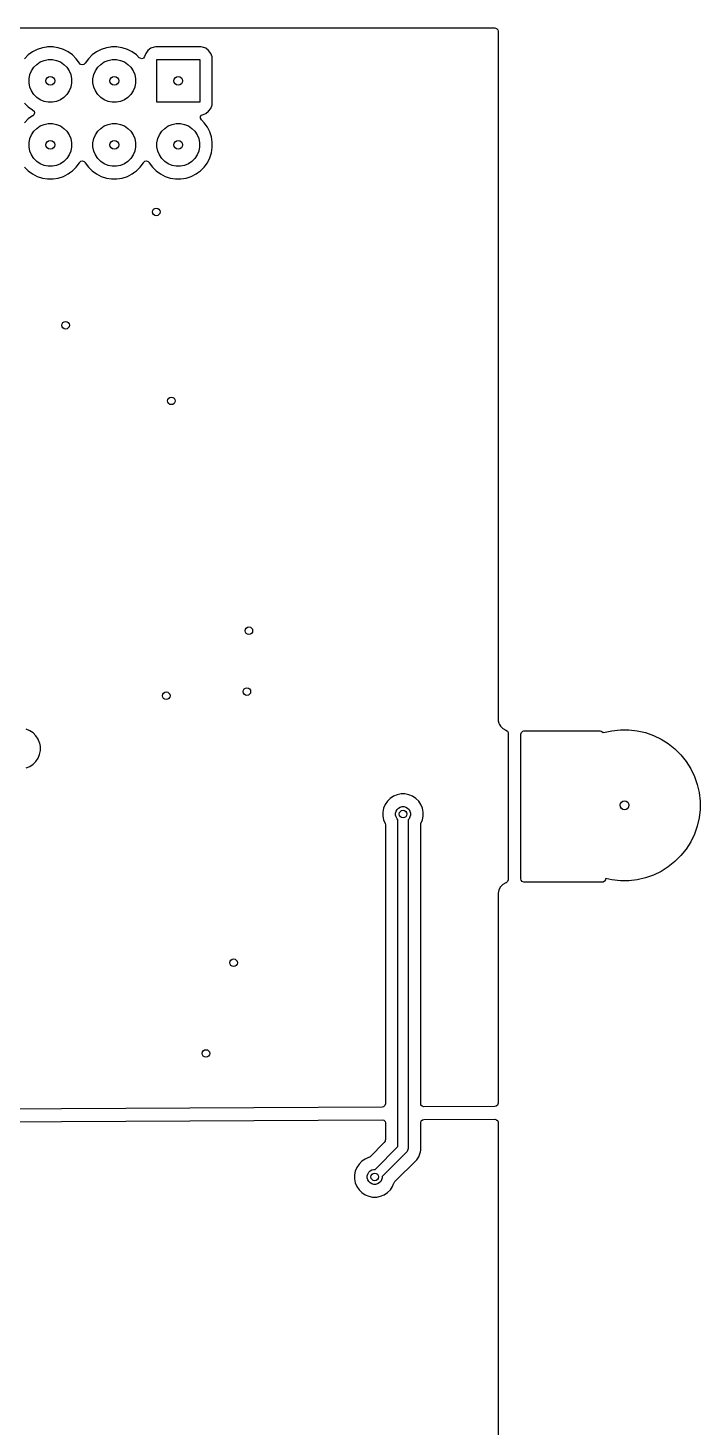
# Model space of a CAD drawing. Header units: inches. Extents: x -1.73 to 1.75, y 0.02 to 4.69.
# Drawn here: x 0.702 to 1.753, y 2.499 to 4.685 of the extents above; entities that cross this region are included whole.
import ezdxf

# ---------------------------------------------------------------- set-up
doc = ezdxf.new("R2010")
doc.units = ezdxf.units.IN
doc.header["$MEASUREMENT"] = 0
doc.layers.add('BLACK', color=250, linetype='CONTINUOUS')

msp = doc.modelspace()

# ---------------------------------------------------------------- linework, layer by layer
at = {"layer": 'BLACK', "linetype": 'CONTINUOUS'}
for p, q in [((-0.801, 4.685), (1.4321, 4.685)), ((1.4321, 4.685), (1.4347, 4.6842)), ((1.4347, 4.6842), (1.4365, 4.6822)), ((1.4365, 4.6822), (1.437, 4.6801)), ((1.437, 4.6801), (1.437, 3.6089)), ((0.7024, 4.6429), (0.6965, 4.637)), ((0.7091, 4.6478), (0.7024, 4.6429)), ((0.7166, 4.6516), (0.7091, 4.6478)), ((0.7246, 4.6542), (0.7166, 4.6516)), ((0.7212, 4.6319), (0.7273, 4.6344)), ((0.7309, 4.6552), (0.7246, 4.6542)), ((0.7273, 4.6344), (0.7337, 4.6357)), ((0.7328, 4.6555), (0.7309, 4.6552)), ((0.7412, 4.6555), (0.7328, 4.6555)), ((0.7337, 4.6357), (0.7403, 4.6357)), ((0.7403, 4.6357), (0.7467, 4.6344)), ((0.7431, 4.6552), (0.7412, 4.6555)), ((0.7495, 4.6542), (0.7431, 4.6552)), ((0.7467, 4.6344), (0.7528, 4.6319)), ((0.7574, 4.6516), (0.7495, 4.6542)), ((0.7495, 4.6542), (0.7495, 4.6542)), ((0.7495, 4.6542), (0.7495, 4.6542)), ((0.7649, 4.6478), (0.7574, 4.6516)), ((0.7574, 4.6516), (0.7574, 4.6516)), ((0.7574, 4.6516), (0.7574, 4.6516)), ((0.7716, 4.6429), (0.7649, 4.6478)), ((0.7776, 4.637), (0.7716, 4.6429)), ((0.7825, 4.6302), (0.7776, 4.637)), ((0.7965, 4.637), (0.7915, 4.6302)), ((0.8024, 4.6429), (0.7965, 4.637)), ((0.8091, 4.6478), (0.8024, 4.6429)), ((0.8166, 4.6516), (0.8091, 4.6478)), ((0.8246, 4.6542), (0.8166, 4.6516)), ((0.8212, 4.6319), (0.8273, 4.6344)), ((0.8309, 4.6552), (0.8246, 4.6542)), ((0.8273, 4.6344), (0.8337, 4.6357)), ((0.8328, 4.6555), (0.8309, 4.6552)), ((0.8412, 4.6555), (0.8328, 4.6555)), ((0.8337, 4.6357), (0.8403, 4.6357)), ((0.8403, 4.6357), (0.8467, 4.6344)), ((0.8431, 4.6552), (0.8412, 4.6555)), ((0.8495, 4.6542), (0.8431, 4.6552)), ((0.8467, 4.6344), (0.8528, 4.6319)), ((0.8574, 4.6516), (0.8495, 4.6542)), ((0.8495, 4.6542), (0.8495, 4.6542)), ((0.8495, 4.6542), (0.8495, 4.6542)), ((0.8649, 4.6478), (0.8574, 4.6516)), ((0.8574, 4.6516), (0.8574, 4.6516)), ((0.8574, 4.6516), (0.8574, 4.6516)), ((0.8716, 4.6429), (0.8649, 4.6478)), ((0.8761, 4.6384), (0.8716, 4.6429)), ((0.8772, 4.6376), (0.8761, 4.6384)), ((0.8799, 4.637), (0.8772, 4.6376)), ((0.8825, 4.638), (0.8799, 4.637)), ((0.8841, 4.6402), (0.8825, 4.638)), ((0.8861, 4.6454), (0.8841, 4.6402)), ((0.8895, 4.6499), (0.8861, 4.6454)), ((0.8861, 4.6454), (0.8861, 4.6454)), ((0.894, 4.6533), (0.8895, 4.6499)), ((0.8895, 4.6499), (0.8895, 4.6499)), ((0.8993, 4.6553), (0.894, 4.6533)), ((0.894, 4.6533), (0.894, 4.6533)), ((0.9017, 4.6555), (0.8993, 4.6553)), ((0.9724, 4.6555), (0.9017, 4.6555)), ((0.9017, 4.6555), (0.9017, 4.6555)), ((0.9035, 4.5689), (0.9035, 4.6358)), ((0.9035, 4.6358), (0.9705, 4.6358)), ((0.9705, 4.6358), (0.9705, 4.5689)), ((0.9747, 4.6553), (0.9724, 4.6555)), ((0.9724, 4.6555), (0.9724, 4.6555)), ((0.9724, 4.6555), (0.9724, 4.6555)), ((0.9724, 4.6555), (0.9724, 4.6555)), ((0.98, 4.6533), (0.9747, 4.6553)), ((0.9747, 4.6553), (0.9747, 4.6553)), ((0.9845, 4.6499), (0.98, 4.6533)), ((0.98, 4.6533), (0.98, 4.6533)), ((0.9879, 4.6454), (0.9845, 4.6499)), ((0.9845, 4.6499), (0.9845, 4.6499)), ((0.9899, 4.6401), (0.9879, 4.6454)), ((0.9879, 4.6454), (0.9879, 4.6454)), ((0.9899, 4.6399), (0.9899, 4.6401)), ((0.9902, 4.6377), (0.9899, 4.6399)), ((0.9902, 4.567), (0.9902, 4.6377)), ((0.705, 4.6121), (0.7075, 4.6181)), ((0.7075, 4.6181), (0.7111, 4.6236)), ((0.7111, 4.6236), (0.7158, 4.6282)), ((0.7158, 4.6282), (0.7212, 4.6319)), ((0.7528, 4.6319), (0.7582, 4.6282)), ((0.7582, 4.6282), (0.7629, 4.6236)), ((0.7629, 4.6236), (0.7665, 4.6181)), ((0.7665, 4.6181), (0.769, 4.6121)), ((0.7827, 4.6299), (0.7825, 4.6302)), ((0.7825, 4.6302), (0.7825, 4.6302)), ((0.7825, 4.6302), (0.7825, 4.6302)), ((0.7842, 4.6281), (0.7827, 4.6299)), ((0.7868, 4.6272), (0.7842, 4.6281)), ((0.7895, 4.6279), (0.7868, 4.6272)), ((0.7914, 4.6299), (0.7895, 4.6279)), ((0.7915, 4.6302), (0.7914, 4.6299)), ((0.805, 4.6121), (0.8075, 4.6181)), ((0.8075, 4.6181), (0.8111, 4.6236)), ((0.8111, 4.6236), (0.8158, 4.6282)), ((0.8158, 4.6282), (0.8212, 4.6319)), ((0.8528, 4.6319), (0.8582, 4.6282)), ((0.8582, 4.6282), (0.8629, 4.6236)), ((0.8629, 4.6236), (0.8665, 4.6181)), ((0.8665, 4.6181), (0.869, 4.6121)), ((0.7037, 4.6056), (0.705, 4.6121)), ((0.7037, 4.5991), (0.7037, 4.6056)), ((0.705, 4.5926), (0.7037, 4.5991)), ((0.7075, 4.5866), (0.705, 4.5926)), ((0.769, 4.5926), (0.7665, 4.5866)), ((0.769, 4.6121), (0.7703, 4.6056)), ((0.7703, 4.5991), (0.769, 4.5926)), ((0.7703, 4.6056), (0.7703, 4.5991)), ((0.8037, 4.6056), (0.805, 4.6121)), ((0.8037, 4.5991), (0.8037, 4.6056)), ((0.805, 4.5926), (0.8037, 4.5991)), ((0.8075, 4.5866), (0.805, 4.5926)), ((0.869, 4.5926), (0.8665, 4.5866)), ((0.869, 4.6121), (0.8703, 4.6056)), ((0.8703, 4.5991), (0.869, 4.5926)), ((0.8703, 4.6056), (0.8703, 4.5991)), ((0.7111, 4.5811), (0.7075, 4.5866)), ((0.7158, 4.5765), (0.7111, 4.5811)), ((0.7212, 4.5728), (0.7158, 4.5765)), ((0.7273, 4.5703), (0.7212, 4.5728)), ((0.7337, 4.5691), (0.7273, 4.5703)), ((0.7403, 4.5691), (0.7337, 4.5691)), ((0.7467, 4.5703), (0.7403, 4.5691)), ((0.7528, 4.5728), (0.7467, 4.5703)), ((0.7582, 4.5765), (0.7528, 4.5728)), ((0.7629, 4.5811), (0.7582, 4.5765)), ((0.7665, 4.5866), (0.7629, 4.5811)), ((0.8111, 4.5811), (0.8075, 4.5866)), ((0.8158, 4.5765), (0.8111, 4.5811)), ((0.8212, 4.5728), (0.8158, 4.5765)), ((0.8273, 4.5703), (0.8212, 4.5728)), ((0.8337, 4.5691), (0.8273, 4.5703)), ((0.8403, 4.5691), (0.8337, 4.5691)), ((0.8467, 4.5703), (0.8403, 4.5691)), ((0.8528, 4.5728), (0.8467, 4.5703)), ((0.8582, 4.5765), (0.8528, 4.5728)), ((0.8629, 4.5811), (0.8582, 4.5765)), ((0.8665, 4.5866), (0.8629, 4.5811)), ((0.9705, 4.5689), (0.9035, 4.5689)), ((0.6965, 4.5677), (0.7024, 4.5618)), ((0.7024, 4.5618), (0.7091, 4.5569)), ((0.7091, 4.5478), (0.7024, 4.5429)), ((0.7091, 4.5569), (0.7091, 4.5569)), ((0.7091, 4.5569), (0.7091, 4.5569)), ((0.7091, 4.5569), (0.7095, 4.5567)), ((0.7095, 4.548), (0.7091, 4.5478)), ((0.7095, 4.5567), (0.7115, 4.5548)), ((0.7113, 4.5495), (0.7095, 4.548)), ((0.7121, 4.5522), (0.7113, 4.5495)), ((0.7115, 4.5548), (0.7121, 4.5522)), ((0.972, 4.5466), (0.9736, 4.5488)), ((0.9736, 4.5488), (0.9748, 4.5495)), ((0.9748, 4.5495), (0.98, 4.5514)), ((0.98, 4.5514), (0.9845, 4.5548)), ((0.9845, 4.5548), (0.9879, 4.5594)), ((0.9879, 4.5594), (0.9899, 4.5647)), ((0.9899, 4.5647), (0.9902, 4.567)), ((0.7024, 4.5429), (0.6965, 4.537)), ((0.7111, 4.5236), (0.7158, 4.5282)), ((0.7158, 4.5282), (0.7212, 4.5319)), ((0.7212, 4.5319), (0.7273, 4.5344)), ((0.7273, 4.5344), (0.7337, 4.5357)), ((0.7337, 4.5357), (0.7403, 4.5357)), ((0.7403, 4.5357), (0.7467, 4.5344)), ((0.7467, 4.5344), (0.7528, 4.5319)), ((0.7528, 4.5319), (0.7582, 4.5282)), ((0.7582, 4.5282), (0.7629, 4.5236)), ((0.8111, 4.5236), (0.8158, 4.5282)), ((0.8158, 4.5282), (0.8212, 4.5319)), ((0.8212, 4.5319), (0.8273, 4.5344)), ((0.8273, 4.5344), (0.8337, 4.5357)), ((0.8337, 4.5357), (0.8403, 4.5357)), ((0.8403, 4.5357), (0.8467, 4.5344)), ((0.8467, 4.5344), (0.8528, 4.5319)), ((0.8528, 4.5319), (0.8582, 4.5282)), ((0.8582, 4.5282), (0.8629, 4.5236)), ((0.9111, 4.5236), (0.9158, 4.5282)), ((0.9158, 4.5282), (0.9212, 4.5319)), ((0.9212, 4.5319), (0.9273, 4.5344)), ((0.9273, 4.5344), (0.9337, 4.5357)), ((0.9337, 4.5357), (0.9403, 4.5357)), ((0.9403, 4.5357), (0.9467, 4.5344)), ((0.9467, 4.5344), (0.9528, 4.5319)), ((0.9528, 4.5319), (0.9582, 4.5282)), ((0.9582, 4.5282), (0.9629, 4.5236)), ((0.9718, 4.5439), (0.972, 4.5466)), ((0.9731, 4.5415), (0.9718, 4.5439)), ((0.9776, 4.537), (0.9731, 4.5415)), ((0.9825, 4.5302), (0.9776, 4.537)), ((0.9863, 4.5228), (0.9825, 4.5302)), ((0.9825, 4.5302), (0.9825, 4.5302)), ((0.9825, 4.5302), (0.9825, 4.5302)), ((0.7037, 4.5056), (0.705, 4.5121)), ((0.7037, 4.4991), (0.7037, 4.5056)), ((0.705, 4.5121), (0.7075, 4.5181)), ((0.7075, 4.5181), (0.7111, 4.5236)), ((0.7629, 4.5236), (0.7665, 4.5181)), ((0.7665, 4.5181), (0.769, 4.5121)), ((0.769, 4.5121), (0.7703, 4.5056)), ((0.7703, 4.5056), (0.7703, 4.4991)), ((0.8037, 4.5056), (0.805, 4.5121)), ((0.8037, 4.4991), (0.8037, 4.5056)), ((0.805, 4.5121), (0.8075, 4.5181)), ((0.8075, 4.5181), (0.8111, 4.5236)), ((0.8629, 4.5236), (0.8665, 4.5181)), ((0.8665, 4.5181), (0.869, 4.5121)), ((0.869, 4.5121), (0.8703, 4.5056)), ((0.8703, 4.5056), (0.8703, 4.4991)), ((0.9037, 4.5056), (0.905, 4.5121)), ((0.9037, 4.4991), (0.9037, 4.5056)), ((0.905, 4.5121), (0.9075, 4.5181)), ((0.9075, 4.5181), (0.9111, 4.5236)), ((0.9629, 4.5236), (0.9665, 4.5181)), ((0.9665, 4.5181), (0.969, 4.5121)), ((0.969, 4.5121), (0.9703, 4.5056)), ((0.9703, 4.5056), (0.9703, 4.4991)), ((0.9889, 4.5148), (0.9863, 4.5228)), ((0.9902, 4.5065), (0.9889, 4.5148)), ((0.9902, 4.4982), (0.9902, 4.5065)), ((0.705, 4.4926), (0.7037, 4.4991)), ((0.7075, 4.4866), (0.705, 4.4926)), ((0.7111, 4.4811), (0.7075, 4.4866)), ((0.7665, 4.4866), (0.7629, 4.4811)), ((0.769, 4.4926), (0.7665, 4.4866)), ((0.7703, 4.4991), (0.769, 4.4926)), ((0.805, 4.4926), (0.8037, 4.4991)), ((0.8075, 4.4866), (0.805, 4.4926)), ((0.8111, 4.4811), (0.8075, 4.4866)), ((0.8665, 4.4866), (0.8629, 4.4811)), ((0.869, 4.4926), (0.8665, 4.4866)), ((0.8703, 4.4991), (0.869, 4.4926)), ((0.905, 4.4926), (0.9037, 4.4991)), ((0.9075, 4.4866), (0.905, 4.4926)), ((0.9111, 4.4811), (0.9075, 4.4866)), ((0.9665, 4.4866), (0.9629, 4.4811)), ((0.969, 4.4926), (0.9665, 4.4866)), ((0.9703, 4.4991), (0.969, 4.4926)), ((0.9825, 4.4745), (0.9863, 4.482)), ((0.9863, 4.482), (0.9889, 4.4899)), ((0.9889, 4.4899), (0.9902, 4.4982)), ((0.6965, 4.4677), (0.7024, 4.4618)), ((0.7024, 4.4618), (0.7091, 4.4569)), ((0.7158, 4.4765), (0.7111, 4.4811)), ((0.7212, 4.4728), (0.7158, 4.4765)), ((0.7273, 4.4703), (0.7212, 4.4728)), ((0.7337, 4.4691), (0.7273, 4.4703)), ((0.7403, 4.4691), (0.7337, 4.4691)), ((0.7467, 4.4703), (0.7403, 4.4691)), ((0.7528, 4.4728), (0.7467, 4.4703)), ((0.7582, 4.4765), (0.7528, 4.4728)), ((0.7629, 4.4811), (0.7582, 4.4765)), ((0.767, 4.4585), (0.7716, 4.4618)), ((0.7716, 4.4618), (0.7776, 4.4677)), ((0.7716, 4.4618), (0.7716, 4.4618)), ((0.7716, 4.4618), (0.7716, 4.4618)), ((0.7776, 4.4677), (0.7825, 4.4745)), ((0.7776, 4.4677), (0.7776, 4.4677)), ((0.7776, 4.4677), (0.7776, 4.4677)), ((0.7825, 4.4745), (0.7827, 4.4748)), ((0.7825, 4.4745), (0.7825, 4.4745)), ((0.7825, 4.4745), (0.7825, 4.4745)), ((0.7827, 4.4748), (0.7845, 4.4768)), ((0.7845, 4.4768), (0.7872, 4.4775)), ((0.7872, 4.4775), (0.7898, 4.4766)), ((0.7898, 4.4766), (0.7914, 4.4748)), ((0.7914, 4.4748), (0.7915, 4.4745)), ((0.7915, 4.4745), (0.7965, 4.4677)), ((0.7965, 4.4677), (0.8024, 4.4618)), ((0.8024, 4.4618), (0.8091, 4.4569)), ((0.8158, 4.4765), (0.8111, 4.4811)), ((0.8212, 4.4728), (0.8158, 4.4765)), ((0.8273, 4.4703), (0.8212, 4.4728)), ((0.8337, 4.4691), (0.8273, 4.4703)), ((0.8403, 4.4691), (0.8337, 4.4691)), ((0.8467, 4.4703), (0.8403, 4.4691)), ((0.8528, 4.4728), (0.8467, 4.4703)), ((0.8582, 4.4765), (0.8528, 4.4728)), ((0.8629, 4.4811), (0.8582, 4.4765)), ((0.867, 4.4585), (0.8716, 4.4618)), ((0.8716, 4.4618), (0.8776, 4.4677)), ((0.8716, 4.4618), (0.8716, 4.4618)), ((0.8716, 4.4618), (0.8716, 4.4618)), ((0.8776, 4.4677), (0.8825, 4.4745)), ((0.8776, 4.4677), (0.8776, 4.4677)), ((0.8776, 4.4677), (0.8776, 4.4677)), ((0.8825, 4.4745), (0.8827, 4.4748)), ((0.8825, 4.4745), (0.8825, 4.4745)), ((0.8825, 4.4745), (0.8825, 4.4745)), ((0.8827, 4.4748), (0.8845, 4.4768)), ((0.8845, 4.4768), (0.8872, 4.4775)), ((0.8872, 4.4775), (0.8898, 4.4766)), ((0.8898, 4.4766), (0.8914, 4.4748)), ((0.8914, 4.4748), (0.8915, 4.4745)), ((0.8915, 4.4745), (0.8965, 4.4677)), ((0.8965, 4.4677), (0.9024, 4.4618)), ((0.9024, 4.4618), (0.9091, 4.4569)), ((0.9158, 4.4765), (0.9111, 4.4811)), ((0.9212, 4.4728), (0.9158, 4.4765)), ((0.9273, 4.4703), (0.9212, 4.4728)), ((0.9337, 4.4691), (0.9273, 4.4703)), ((0.9403, 4.4691), (0.9337, 4.4691)), ((0.9467, 4.4703), (0.9403, 4.4691)), ((0.9528, 4.4728), (0.9467, 4.4703)), ((0.9582, 4.4765), (0.9528, 4.4728)), ((0.9629, 4.4811), (0.9582, 4.4765)), ((0.967, 4.4585), (0.9716, 4.4618)), ((0.9716, 4.4618), (0.9776, 4.4677)), ((0.9716, 4.4618), (0.9716, 4.4618)), ((0.9716, 4.4618), (0.9716, 4.4618)), ((0.9776, 4.4677), (0.9825, 4.4745)), ((0.9776, 4.4677), (0.9776, 4.4677)), ((0.9776, 4.4677), (0.9776, 4.4677)), ((0.9825, 4.4745), (0.9825, 4.4745)), ((0.9825, 4.4745), (0.9825, 4.4745)), ((0.7091, 4.4569), (0.7091, 4.4569)), ((0.7091, 4.4569), (0.7091, 4.4569)), ((0.7091, 4.4569), (0.7166, 4.4531)), ((0.7166, 4.4531), (0.7246, 4.4505)), ((0.7246, 4.4505), (0.7328, 4.4492)), ((0.7328, 4.4492), (0.7328, 4.4492)), ((0.7328, 4.4492), (0.7412, 4.4492)), ((0.7412, 4.4492), (0.7495, 4.4505)), ((0.7412, 4.4492), (0.7412, 4.4492)), ((0.7495, 4.4505), (0.7574, 4.4531)), ((0.7574, 4.4531), (0.7649, 4.4569)), ((0.7649, 4.4569), (0.767, 4.4585)), ((0.8091, 4.4569), (0.8091, 4.4569)), ((0.8091, 4.4569), (0.8091, 4.4569)), ((0.8091, 4.4569), (0.8166, 4.4531)), ((0.8166, 4.4531), (0.8246, 4.4505)), ((0.8246, 4.4505), (0.8328, 4.4492)), ((0.8328, 4.4492), (0.8328, 4.4492)), ((0.8328, 4.4492), (0.8412, 4.4492)), ((0.8412, 4.4492), (0.8495, 4.4505)), ((0.8412, 4.4492), (0.8412, 4.4492)), ((0.8495, 4.4505), (0.8574, 4.4531)), ((0.8574, 4.4531), (0.8649, 4.4569)), ((0.8649, 4.4569), (0.867, 4.4585)), ((0.9091, 4.4569), (0.9091, 4.4569)), ((0.9091, 4.4569), (0.9091, 4.4569)), ((0.9091, 4.4569), (0.9166, 4.4531)), ((0.9166, 4.4531), (0.9246, 4.4505)), ((0.9246, 4.4505), (0.9328, 4.4492)), ((0.9328, 4.4492), (0.9328, 4.4492)), ((0.9328, 4.4492), (0.9412, 4.4492)), ((0.9412, 4.4492), (0.9495, 4.4505)), ((0.9412, 4.4492), (0.9412, 4.4492)), ((0.9495, 4.4505), (0.9574, 4.4531)), ((0.9574, 4.4531), (0.9649, 4.4569)), ((0.9649, 4.4569), (0.967, 4.4585)), ((1.437, 3.6089), (1.437, 3.6037)), ((0.7049, 3.587), (0.6992, 3.5894)), ((0.7101, 3.5835), (0.7049, 3.587)), ((0.7049, 3.587), (0.7049, 3.587)), ((1.437, 3.6037), (1.4373, 3.6024)), ((1.4373, 3.6024), (1.4383, 3.5987)), ((1.4383, 3.5987), (1.4395, 3.5967)), ((1.4395, 3.5967), (1.4409, 3.5942)), ((1.4409, 3.5942), (1.4446, 3.5905)), ((1.4446, 3.5905), (1.4491, 3.5879)), ((1.4491, 3.5879), (1.4491, 3.5879)), ((1.4491, 3.5879), (1.4492, 3.5879)), ((1.4492, 3.5879), (1.4494, 3.5878)), ((1.4494, 3.5878), (1.4494, 3.5878)), ((1.4494, 3.5878), (1.4515, 3.5865)), ((1.4515, 3.5865), (1.4527, 3.584)), ((1.4734, 3.5844), (1.4755, 3.5862)), ((1.4755, 3.5862), (1.4775, 3.5866)), ((1.4775, 3.5866), (1.5963, 3.5866)), ((1.5963, 3.5866), (1.5976, 3.5864)), ((1.5976, 3.5864), (1.5982, 3.5862)), ((1.5982, 3.5862), (1.6006, 3.5847)), ((1.6021, 3.584), (1.6151, 3.5869)), ((1.6151, 3.5869), (1.6282, 3.5884)), ((1.6282, 3.5884), (1.6415, 3.5884)), ((1.6415, 3.5884), (1.6546, 3.5869)), ((1.6546, 3.5869), (1.6675, 3.584)), ((0.7145, 3.5791), (0.7101, 3.5835)), ((0.7101, 3.5835), (0.7101, 3.5835)), ((0.7179, 3.574), (0.7145, 3.5791)), ((0.7145, 3.5791), (0.7145, 3.5791)), ((0.7203, 3.5682), (0.7179, 3.574)), ((0.7179, 3.574), (0.7179, 3.574)), ((0.7205, 3.5673), (0.7203, 3.5682)), ((0.7203, 3.5682), (0.7203, 3.5682)), ((0.7215, 3.5622), (0.7205, 3.5673)), ((1.4527, 3.584), (1.4528, 3.5832)), ((1.4528, 3.5832), (1.4528, 3.3538)), ((1.4727, 3.5817), (1.4734, 3.5844)), ((1.4727, 3.3553), (1.4727, 3.5817)), ((1.6006, 3.5847), (1.6006, 3.5847)), ((1.6006, 3.5847), (1.6006, 3.5847)), ((1.6006, 3.5847), (1.6011, 3.5836)), ((1.6011, 3.5836), (1.6021, 3.584)), ((1.6675, 3.584), (1.68, 3.5796)), ((1.68, 3.5796), (1.692, 3.5738)), ((1.692, 3.5738), (1.7032, 3.5668)), ((1.7032, 3.5668), (1.7135, 3.5585)), ((0.7145, 3.539), (0.7179, 3.5441)), ((0.7179, 3.5441), (0.7203, 3.5499)), ((0.7203, 3.5499), (0.7215, 3.556)), ((0.7215, 3.556), (0.7215, 3.5622)), ((0.7215, 3.5622), (0.7215, 3.5622)), ((0.7215, 3.5622), (0.7215, 3.5622)), ((1.7135, 3.5585), (1.7229, 3.5492)), ((1.7229, 3.5492), (1.7312, 3.5388)), ((0.6992, 3.5288), (0.7049, 3.5311)), ((0.7049, 3.5311), (0.7101, 3.5346)), ((0.7101, 3.5346), (0.7145, 3.539)), ((1.7312, 3.5388), (1.7382, 3.5276)), ((1.7382, 3.5276), (1.744, 3.5157)), ((1.744, 3.5157), (1.7483, 3.5032)), ((1.7483, 3.5032), (1.7513, 3.4903)), ((1.2639, 3.4768), (1.2605, 3.4716)), ((1.2683, 3.4812), (1.2639, 3.4768)), ((1.2639, 3.4768), (1.2639, 3.4768)), ((1.2735, 3.4846), (1.2683, 3.4812)), ((1.2683, 3.4812), (1.2683, 3.4812)), ((1.2792, 3.487), (1.2735, 3.4846)), ((1.2735, 3.4846), (1.2735, 3.4846)), ((1.2853, 3.4882), (1.2792, 3.487)), ((1.2792, 3.487), (1.2792, 3.487)), ((1.2915, 3.4882), (1.2853, 3.4882)), ((1.2853, 3.4882), (1.2853, 3.4882)), ((1.2976, 3.487), (1.2915, 3.4882)), ((1.2915, 3.4882), (1.2915, 3.4882)), ((1.3033, 3.4846), (1.2976, 3.487)), ((1.2976, 3.487), (1.2976, 3.487)), ((1.3085, 3.4812), (1.3033, 3.4846)), ((1.3033, 3.4846), (1.3033, 3.4846)), ((1.3129, 3.4768), (1.3085, 3.4812)), ((1.3085, 3.4812), (1.3085, 3.4812)), ((1.3163, 3.4716), (1.3129, 3.4768)), ((1.3129, 3.4768), (1.3129, 3.4768)), ((1.7513, 3.4903), (1.7528, 3.4771)), ((1.7528, 3.4771), (1.7528, 3.4638)), ((1.2581, 3.4659), (1.2569, 3.4598)), ((1.2569, 3.4598), (1.2569, 3.4536)), ((1.2605, 3.4716), (1.2581, 3.4659)), ((1.2581, 3.4659), (1.2581, 3.4659)), ((1.2605, 3.4716), (1.2605, 3.4716)), ((1.2767, 3.4582), (1.2775, 3.4612)), ((1.2767, 3.4552), (1.2767, 3.4582)), ((1.2775, 3.4522), (1.2767, 3.4552)), ((1.2775, 3.4612), (1.279, 3.4639)), ((1.279, 3.4639), (1.2812, 3.4661)), ((1.2812, 3.4661), (1.2839, 3.4676)), ((1.2839, 3.4676), (1.2869, 3.4684)), ((1.2869, 3.4684), (1.29, 3.4684)), ((1.29, 3.4684), (1.2929, 3.4676)), ((1.2929, 3.4676), (1.2956, 3.4661)), ((1.2956, 3.4661), (1.2978, 3.4639)), ((1.2978, 3.4639), (1.2993, 3.4612)), ((1.2993, 3.4612), (1.3001, 3.4582)), ((1.3001, 3.4552), (1.2993, 3.4522)), ((1.3001, 3.4582), (1.3001, 3.4552)), ((1.3164, 3.4716), (1.3163, 3.4716)), ((1.3163, 3.4716), (1.3163, 3.4716)), ((1.3187, 3.4659), (1.3164, 3.4716)), ((1.3199, 3.4598), (1.3187, 3.4659)), ((1.3187, 3.4659), (1.3187, 3.4659)), ((1.3199, 3.4536), (1.3199, 3.4598)), ((1.3199, 3.4598), (1.3199, 3.4598)), ((1.3199, 3.4598), (1.3199, 3.4598)), ((1.7528, 3.4638), (1.7513, 3.4507)), ((1.2569, 3.4536), (1.2581, 3.4475)), ((1.2581, 3.4475), (1.2581, 3.4475)), ((1.2581, 3.4475), (1.2605, 3.4418)), ((1.2605, 3.4418), (1.2608, 3.4399)), ((1.2608, 3.4399), (1.2608, 3.0039)), ((1.279, 3.4495), (1.2775, 3.4522)), ((1.2805, 3.448), (1.279, 3.4495)), ((1.2805, 2.9373), (1.2805, 3.448)), ((1.2978, 3.4495), (1.2963, 3.448)), ((1.2963, 3.448), (1.2963, 2.9341)), ((1.2993, 3.4522), (1.2978, 3.4495)), ((1.316, 3.4399), (1.3164, 3.4418)), ((1.316, 3.0042), (1.316, 3.4399)), ((1.3164, 3.4418), (1.3187, 3.4475)), ((1.3187, 3.4475), (1.3199, 3.4536)), ((1.3187, 3.4475), (1.3187, 3.4475)), ((1.7483, 3.4378), (1.744, 3.4253)), ((1.7513, 3.4507), (1.7483, 3.4378)), ((1.7382, 3.4133), (1.7312, 3.4021)), ((1.744, 3.4253), (1.7382, 3.4133)), ((1.7229, 3.3918), (1.7135, 3.3824)), ((1.7312, 3.4021), (1.7229, 3.3918)), ((1.692, 3.3671), (1.68, 3.3614)), ((1.7032, 3.3741), (1.692, 3.3671)), ((1.7135, 3.3824), (1.7032, 3.3741)), ((1.4446, 3.3465), (1.4409, 3.3428)), ((1.4491, 3.3491), (1.4446, 3.3465)), ((1.4446, 3.3465), (1.4446, 3.3465)), ((1.4499, 3.3494), (1.4491, 3.3491)), ((1.4491, 3.3491), (1.4491, 3.3491)), ((1.452, 3.3512), (1.4499, 3.3494)), ((1.4528, 3.3538), (1.452, 3.3512)), ((1.4731, 3.3533), (1.4727, 3.3553)), ((1.4749, 3.3512), (1.4731, 3.3533)), ((1.4775, 3.3504), (1.4749, 3.3512)), ((1.6, 3.3504), (1.4775, 3.3504)), ((1.6011, 3.3505), (1.6, 3.3504)), ((1.6014, 3.3506), (1.6011, 3.3505)), ((1.6011, 3.3505), (1.6011, 3.3505)), ((1.6036, 3.3517), (1.6014, 3.3506)), ((1.6051, 3.3541), (1.6036, 3.3518)), ((1.6036, 3.3518), (1.6036, 3.3517)), ((1.6052, 3.3547), (1.6051, 3.3541)), ((1.6054, 3.3561), (1.6052, 3.3547)), ((1.6151, 3.354), (1.6054, 3.3562)), ((1.6054, 3.3562), (1.6054, 3.3561)), ((1.6282, 3.3525), (1.6151, 3.354)), ((1.6415, 3.3525), (1.6282, 3.3525)), ((1.6546, 3.354), (1.6415, 3.3525)), ((1.6675, 3.357), (1.6546, 3.354)), ((1.68, 3.3614), (1.6675, 3.357)), ((1.4383, 3.3383), (1.437, 3.3333)), ((1.437, 3.3333), (1.437, 3.0048)), ((1.4409, 3.3428), (1.4383, 3.3383)), ((1.4409, 3.3428), (1.4409, 3.3428)), ((1.256, 2.999), (-0.7972, 2.9882)), ((1.258, 2.9994), (1.256, 2.999)), ((1.2601, 3.0012), (1.258, 2.9994)), ((1.2608, 3.0039), (1.2601, 3.0012)), ((1.3164, 3.0021), (1.316, 3.0042)), ((1.3183, 3.0001), (1.3164, 3.0021)), ((1.3209, 2.9993), (1.3183, 3.0001)), ((1.4321, 2.9999), (1.3209, 2.9993)), ((1.4341, 3.0003), (1.4321, 2.9999)), ((1.4362, 3.0021), (1.4341, 3.0003)), ((1.437, 3.0048), (1.4362, 3.0021)), ((-0.7971, 2.9683), (1.2559, 2.9791)), ((1.2559, 2.9791), (1.2586, 2.9783)), ((1.2586, 2.9783), (1.2604, 2.9762)), ((1.2604, 2.9762), (1.2608, 2.9742)), ((1.2608, 2.9742), (1.2608, 2.9482)), ((1.316, 2.9745), (1.3168, 2.9772)), ((1.316, 2.9314), (1.316, 2.9745)), ((1.3168, 2.9772), (1.3189, 2.979)), ((1.3189, 2.979), (1.3209, 2.9794)), ((1.3209, 2.9794), (1.321, 2.9794)), ((1.321, 2.9794), (1.4321, 2.98)), ((1.321, 2.9794), (1.321, 2.9794)), ((1.4321, 2.98), (1.4347, 2.9792)), ((1.4347, 2.9792), (1.4365, 2.9772)), ((1.4365, 2.9772), (1.437, 2.9751)), ((1.437, 2.9751), (1.437, 1.478)), ((1.2591, 2.9438), (1.2368, 2.9214)), ((1.2447, 2.9015), (1.2805, 2.9373)), ((1.2604, 2.9459), (1.2591, 2.9438)), ((1.2606, 2.9469), (1.2604, 2.9459)), ((1.2608, 2.9482), (1.2606, 2.9469)), ((1.295, 2.9297), (1.294, 2.9285)), ((1.2961, 2.9326), (1.295, 2.9297)), ((1.2963, 2.9341), (1.2961, 2.9326)), ((1.3155, 2.9289), (1.316, 2.9314)), ((1.2196, 2.9099), (1.2162, 2.9047)), ((1.224, 2.9142), (1.2196, 2.9099)), ((1.2196, 2.9099), (1.2196, 2.9099)), ((1.2196, 2.9099), (1.2196, 2.9099)), ((1.2292, 2.9177), (1.224, 2.9142)), ((1.224, 2.9142), (1.224, 2.9142)), ((1.224, 2.9142), (1.224, 2.9142)), ((1.2344, 2.9199), (1.2292, 2.9177)), ((1.2292, 2.9177), (1.2292, 2.9177)), ((1.2352, 2.9203), (1.2344, 2.9199)), ((1.236, 2.9208), (1.2352, 2.9203)), ((1.2368, 2.9214), (1.236, 2.9208)), ((1.294, 2.9285), (1.2558, 2.8903)), ((1.2758, 2.8824), (1.3098, 2.9165)), ((1.3098, 2.9165), (1.3129, 2.921)), ((1.3129, 2.921), (1.3149, 2.926)), ((1.3149, 2.926), (1.3155, 2.9289)), ((1.2138, 2.899), (1.2126, 2.8929)), ((1.2126, 2.8929), (1.2126, 2.8929)), ((1.2126, 2.8929), (1.2126, 2.8867)), ((1.2126, 2.8867), (1.2126, 2.8867)), ((1.2126, 2.8867), (1.2126, 2.8867)), ((1.2126, 2.8867), (1.2138, 2.8806)), ((1.2162, 2.9047), (1.2138, 2.899)), ((1.2138, 2.899), (1.2138, 2.899)), ((1.2162, 2.9047), (1.2162, 2.9047)), ((1.2162, 2.9047), (1.2162, 2.9047)), ((1.2324, 2.8913), (1.2332, 2.8943)), ((1.2324, 2.8882), (1.2324, 2.8913)), ((1.2332, 2.8852), (1.2324, 2.8882)), ((1.2332, 2.8943), (1.2347, 2.897)), ((1.2347, 2.897), (1.2369, 2.8991)), ((1.2369, 2.8991), (1.2396, 2.9007)), ((1.2396, 2.9007), (1.2426, 2.9015)), ((1.2426, 2.9015), (1.2447, 2.9015)), ((1.2558, 2.8882), (1.255, 2.8852)), ((1.2558, 2.8903), (1.2558, 2.8882)), ((1.2138, 2.8806), (1.2138, 2.8806)), ((1.2138, 2.8806), (1.2162, 2.8748)), ((1.2162, 2.8748), (1.2162, 2.8748)), ((1.2162, 2.8748), (1.2162, 2.8748)), ((1.2162, 2.8748), (1.2196, 2.8697)), ((1.2196, 2.8697), (1.2196, 2.8697)), ((1.2196, 2.8697), (1.2196, 2.8697)), ((1.2196, 2.8697), (1.224, 2.8653)), ((1.224, 2.8653), (1.224, 2.8653)), ((1.224, 2.8653), (1.224, 2.8653)), ((1.224, 2.8653), (1.2292, 2.8618)), ((1.2347, 2.8826), (1.2332, 2.8852)), ((1.2369, 2.8804), (1.2347, 2.8826)), ((1.2396, 2.8789), (1.2369, 2.8804)), ((1.2426, 2.8781), (1.2396, 2.8789)), ((1.2456, 2.8781), (1.2426, 2.8781)), ((1.2486, 2.8789), (1.2456, 2.8781)), ((1.2513, 2.8804), (1.2486, 2.8789)), ((1.2535, 2.8826), (1.2513, 2.8804)), ((1.255, 2.8852), (1.2535, 2.8826)), ((1.259, 2.8618), (1.2642, 2.8653)), ((1.2642, 2.8653), (1.2686, 2.8697)), ((1.2686, 2.8697), (1.272, 2.8748)), ((1.272, 2.8749), (1.2721, 2.875)), ((1.272, 2.8748), (1.272, 2.8749)), ((1.272, 2.8748), (1.272, 2.8748)), ((1.272, 2.8748), (1.272, 2.8748)), ((1.2721, 2.875), (1.2737, 2.8788)), ((1.2737, 2.8788), (1.2739, 2.8794)), ((1.2739, 2.8794), (1.274, 2.8795)), ((1.274, 2.8795), (1.2742, 2.8801)), ((1.2742, 2.8801), (1.2746, 2.8809)), ((1.2746, 2.8809), (1.2752, 2.8817)), ((1.2752, 2.8817), (1.2758, 2.8824)), ((1.2292, 2.8618), (1.2292, 2.8618)), ((1.2292, 2.8618), (1.2349, 2.8595)), ((1.2349, 2.8595), (1.2349, 2.8595)), ((1.2349, 2.8595), (1.2407, 2.8583)), ((1.2407, 2.8583), (1.2408, 2.8583)), ((1.2408, 2.8583), (1.241, 2.8582)), ((1.241, 2.8582), (1.2472, 2.8582)), ((1.2472, 2.8582), (1.2474, 2.8582)), ((1.2474, 2.8582), (1.2477, 2.8583)), ((1.2477, 2.8583), (1.2533, 2.8595)), ((1.2533, 2.8595), (1.2589, 2.8618)), ((1.2589, 2.8618), (1.259, 2.8618)), ((1.259, 2.8618), (1.259, 2.8618)), ((1.259, 2.8618), (1.259, 2.8618))]:
    msp.add_line(p, q, dxfattribs=at)
at = {"layer": 'BLACK'}
for centre, radius in [((0.737, 4.6024), 0.00689), ((0.837, 4.6024), 0.00689), ((0.937, 4.6024), 0.00689), ((0.737, 4.5024), 0.00689), ((0.837, 4.5024), 0.00689), ((0.937, 4.5024), 0.00689), ((0.9026, 4.3976), 0.00591), ((0.7609, 4.2205), 0.00591), ((0.9262, 4.1024), 0.00591), ((1.0474, 3.7433), 0.00591), ((1.0443, 3.6481), 0.00591), ((0.9183, 3.6417), 0.00591), ((1.6348, 3.4705), 0.00689), ((1.2884, 3.4567), 0.00591), ((1.0236, 3.2244), 0.00591), ((0.9803, 3.0827), 0.00591), ((1.2441, 2.8898), 0.00591)]:
    msp.add_circle(centre, radius, dxfattribs=at)
at = {"layer": 'WHITE'}
for centre, radius in [((0.737, 4.6024), 0.00689), ((0.837, 4.6024), 0.00689), ((0.937, 4.6024), 0.00689), ((0.737, 4.5024), 0.00689), ((0.837, 4.5024), 0.00689), ((0.937, 4.5024), 0.00689), ((0.9026, 4.3976), 0.00591), ((0.7609, 4.2205), 0.00591), ((0.9262, 4.1024), 0.00591), ((1.0474, 3.7433), 0.00591), ((1.0443, 3.6481), 0.00591), ((0.9183, 3.6417), 0.00591), ((1.6348, 3.4705), 0.00689), ((1.2884, 3.4567), 0.00591), ((1.0236, 3.2244), 0.00591), ((0.9803, 3.0827), 0.00591), ((1.2441, 2.8898), 0.00591)]:
    msp.add_circle(centre, radius, dxfattribs=at)

doc.saveas('drawing.dxf')
